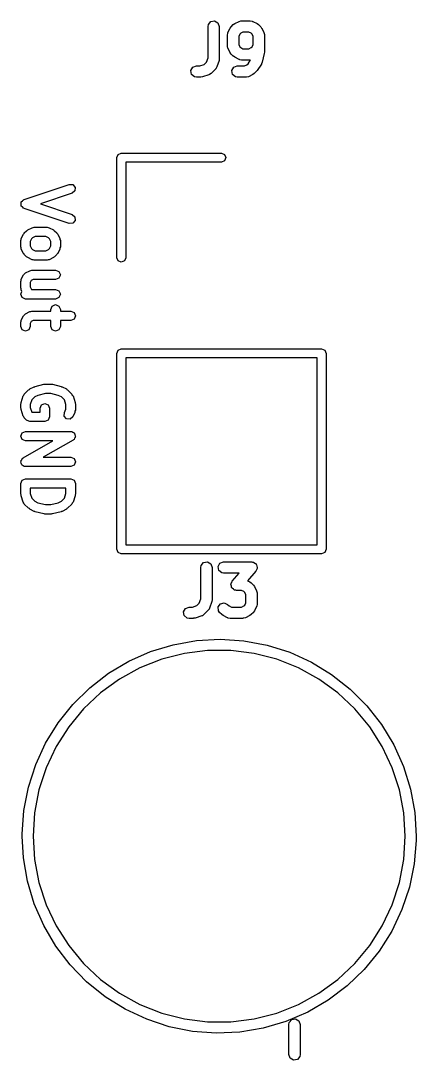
# Model space of a CAD drawing. Extents: x 83 to 117, y -104 to -70.4.
# Drawn here: x 83.37 to 88.61, y -103.97 to -90.17 of the extents above; entities that cross this region are included whole.
import ezdxf

# ---------------------------------------------------------------- set-up
doc = ezdxf.new("R2010")
doc.units = 0
doc.layers.add('BLACK', color=7, linetype='CONTINUOUS')

msp = doc.modelspace()

# ---------------------------------------------------------------- linework, layer by layer
at = {"layer": 'BLACK', "linetype": 'CONTINUOUS'}
for p, q in [((85.8512, -90.2496), (85.8557, -90.2239)), ((85.8557, -90.2239), (85.8887, -90.1846)), ((85.8887, -90.1846), (85.9392, -90.1757)), ((85.9392, -90.1757), (85.9836, -90.2013)), ((85.9836, -90.2013), (86.0012, -90.2496)), ((86.1589, -90.2537), (86.1874, -90.2251)), ((86.1874, -90.2251), (86.2058, -90.2122)), ((86.2058, -90.2122), (86.2069, -90.211)), ((86.2069, -90.211), (86.2641, -90.1825)), ((86.2641, -90.1825), (86.289, -90.175)), ((86.289, -90.175), (86.2934, -90.1761)), ((86.2934, -90.1761), (86.2976, -90.1746)), ((86.2976, -90.1746), (86.4119, -90.1746)), ((86.4119, -90.1746), (86.4375, -90.1791)), ((86.4375, -90.1791), (86.441, -90.182)), ((86.441, -90.182), (86.4454, -90.1825)), ((86.4454, -90.1825), (86.5026, -90.211)), ((86.5026, -90.211), (86.5206, -90.2244)), ((86.5206, -90.2244), (86.5221, -90.2251)), ((86.5221, -90.2251), (86.5506, -90.2537)), ((85.8512, -90.666), (85.8512, -90.2496)), ((86.0012, -90.2496), (86.0012, -90.6781)), ((86.1083, -90.3638), (86.1128, -90.3382)), ((86.1083, -90.5067), (86.1083, -90.3638)), ((86.1128, -90.3382), (86.1157, -90.3348)), ((86.1157, -90.3348), (86.1162, -90.3303)), ((86.1162, -90.3303), (86.1448, -90.2732)), ((86.1448, -90.2732), (86.1582, -90.2551)), ((86.1582, -90.2551), (86.1589, -90.2537)), ((86.2735, -90.3511), (86.2583, -90.3815)), ((86.2583, -90.3815), (86.2583, -90.489)), ((86.2849, -90.3398), (86.2735, -90.3511)), ((86.3153, -90.3246), (86.2849, -90.3398)), ((86.3942, -90.3246), (86.3153, -90.3246)), ((86.4246, -90.3398), (86.3942, -90.3246)), ((86.436, -90.3511), (86.4246, -90.3398)), ((86.4512, -90.3815), (86.436, -90.3511)), ((86.4512, -90.489), (86.4512, -90.3815)), ((86.5506, -90.2537), (86.5635, -90.272)), ((86.5635, -90.272), (86.5647, -90.2732)), ((86.5647, -90.2732), (86.5933, -90.3303)), ((86.5933, -90.3303), (86.6007, -90.3553)), ((86.6007, -90.3553), (86.5996, -90.3596)), ((86.5996, -90.3596), (86.6012, -90.3638)), ((86.6012, -90.3638), (86.6012, -90.5924)), ((86.1098, -90.5109), (86.1083, -90.5067)), ((86.1088, -90.5153), (86.1098, -90.5109)), ((86.1162, -90.5402), (86.1088, -90.5153)), ((86.2583, -90.489), (86.2735, -90.5194)), ((86.2735, -90.5194), (86.2849, -90.5308)), ((86.4246, -90.5308), (86.436, -90.5194)), ((86.436, -90.5194), (86.4512, -90.489)), ((86.1448, -90.5974), (86.1162, -90.5402)), ((86.146, -90.5985), (86.1448, -90.5974)), ((86.1589, -90.6169), (86.146, -90.5985)), ((86.1874, -90.6454), (86.1589, -90.6169)), ((86.1889, -90.6461), (86.1874, -90.6454)), ((86.2069, -90.6595), (86.1889, -90.6461)), ((86.2641, -90.6881), (86.2069, -90.6595)), ((86.2849, -90.5308), (86.3153, -90.546)), ((86.3153, -90.546), (86.3942, -90.546)), ((86.3942, -90.546), (86.4246, -90.5308)), ((86.5989, -90.6106), (86.5704, -90.7249)), ((86.6012, -90.5924), (86.5986, -90.6072)), ((86.5986, -90.6072), (86.5989, -90.6106)), ((85.6237, -90.8365), (85.6494, -90.7921)), ((85.6494, -90.7921), (85.6976, -90.7746)), ((85.6976, -90.7746), (85.7426, -90.7746)), ((85.7426, -90.7746), (85.7999, -90.7554)), ((85.7999, -90.7554), (85.832, -90.7233)), ((85.832, -90.7233), (85.8512, -90.666)), ((85.9688, -90.7876), (85.9563, -90.8105)), ((85.9973, -90.7018), (85.9688, -90.7876)), ((86.0012, -90.6781), (85.9973, -90.7002)), ((85.9973, -90.7002), (85.9973, -90.7018)), ((86.1666, -90.8365), (86.1922, -90.7921)), ((86.1922, -90.7921), (86.2405, -90.7746)), ((86.2405, -90.7746), (86.337, -90.7746)), ((86.2685, -90.6886), (86.2641, -90.6881)), ((86.2719, -90.6915), (86.2685, -90.6886)), ((86.2976, -90.696), (86.2719, -90.6915)), ((86.4119, -90.696), (86.2976, -90.696)), ((86.337, -90.7746), (86.3675, -90.7593)), ((86.3675, -90.7593), (86.3822, -90.7446)), ((86.3822, -90.7446), (86.4155, -90.6947)), ((86.4155, -90.6947), (86.4119, -90.696)), ((86.56, -90.7483), (86.5029, -90.834)), ((86.5601, -90.7479), (86.56, -90.7483)), ((86.5704, -90.7249), (86.5601, -90.7479)), ((85.6326, -90.8871), (85.6237, -90.8365)), ((85.6719, -90.92), (85.6326, -90.8871)), ((85.6976, -90.9246), (85.6719, -90.92)), ((85.7547, -90.9246), (85.6976, -90.9246)), ((85.7563, -90.924), (85.7547, -90.9246)), ((85.7785, -90.9207), (85.7563, -90.924)), ((85.8642, -90.8921), (85.7785, -90.9207)), ((85.8677, -90.8893), (85.8642, -90.8921)), ((85.8722, -90.889), (85.8677, -90.8893)), ((85.8935, -90.874), (85.8722, -90.889)), ((85.9506, -90.8169), (85.8935, -90.874)), ((85.9525, -90.8128), (85.9506, -90.8169)), ((85.9563, -90.8105), (85.9525, -90.8128)), ((86.1755, -90.8871), (86.1666, -90.8365)), ((86.2148, -90.92), (86.1755, -90.8871)), ((86.2405, -90.9246), (86.2148, -90.92)), ((86.3547, -90.9246), (86.2405, -90.9246)), ((86.359, -90.923), (86.3547, -90.9246)), ((86.3633, -90.9241), (86.359, -90.923)), ((86.3883, -90.9166), (86.3633, -90.9241)), ((86.4454, -90.8881), (86.3883, -90.9166)), ((86.4466, -90.8869), (86.4454, -90.8881)), ((86.4649, -90.874), (86.4466, -90.8869)), ((86.4935, -90.8454), (86.4649, -90.874)), ((86.495, -90.8423), (86.4935, -90.8454)), ((86.5029, -90.834), (86.495, -90.8423)), ((84.64, -91.99), (84.6576, -91.9476)), ((84.64, -93.32), (84.64, -91.99)), ((84.6576, -91.9476), (84.7, -91.93)), ((84.7, -91.93), (86.03, -91.93)), ((86.03, -91.93), (86.0724, -91.9476)), ((86.0724, -92.0324), (86.03, -92.05)), ((86.0724, -91.9476), (86.09, -91.99)), ((86.09, -91.99), (86.0724, -92.0324)), ((86.03, -92.05), (84.76, -92.05)), ((84.76, -92.05), (84.76, -93.32)), ((83.4088, -92.5464), (84.0088, -92.3464)), ((84.0088, -92.3464), (84.0565, -92.3498)), ((84.0845, -92.4337), (84.0483, -92.465)), ((84.0565, -92.3498), (84.0879, -92.3859)), ((84.0879, -92.3859), (84.0845, -92.4337)), ((83.3693, -92.5859), (83.3723, -92.5824)), ((83.3707, -92.6057), (83.3693, -92.5859)), ((83.3723, -92.5824), (83.3727, -92.5778)), ((83.3727, -92.5778), (83.3876, -92.5648)), ((83.3876, -92.5648), (83.4006, -92.5498)), ((83.4006, -92.5498), (83.4053, -92.5495)), ((83.4053, -92.5495), (83.4088, -92.5464)), ((84.0483, -92.465), (83.6262, -92.6057)), ((83.3693, -92.6255), (83.3707, -92.6057)), ((83.3723, -92.629), (83.3693, -92.6255)), ((83.3727, -92.6337), (83.3723, -92.629)), ((83.3876, -92.6466), (83.3727, -92.6337)), ((83.4006, -92.6616), (83.3876, -92.6466)), ((83.4053, -92.6619), (83.4006, -92.6616)), ((83.4088, -92.665), (83.4053, -92.6619)), ((84.0088, -92.865), (83.4088, -92.665)), ((83.6262, -92.6057), (84.0483, -92.7464)), ((84.0565, -92.8616), (84.0088, -92.865)), ((84.0483, -92.7464), (84.0845, -92.7778)), ((84.0879, -92.8255), (84.0565, -92.8616)), ((84.0845, -92.7778), (84.0879, -92.8255)), ((83.3727, -93.0635), (83.4012, -93.0063)), ((83.4012, -93.0063), (83.409, -92.9996)), ((83.409, -92.9996), (83.4129, -92.9901)), ((83.4129, -92.9901), (83.4415, -92.9615)), ((83.4415, -92.9615), (83.451, -92.9576)), ((83.451, -92.9576), (83.4578, -92.9498)), ((83.4578, -92.9498), (83.5149, -92.9212)), ((83.5149, -92.9212), (83.5294, -92.9202)), ((83.5294, -92.9202), (83.5429, -92.9146)), ((83.5429, -92.9146), (83.7143, -92.9146)), ((83.7143, -92.9146), (83.7277, -92.9202)), ((83.7277, -92.9202), (83.7422, -92.9212)), ((83.7422, -92.9212), (83.7994, -92.9498)), ((83.7994, -92.9498), (83.8061, -92.9576)), ((83.8061, -92.9576), (83.8156, -92.9615)), ((83.8156, -92.9615), (83.8442, -92.9901)), ((83.8442, -92.9901), (83.8481, -92.9996)), ((83.8481, -92.9996), (83.8559, -93.0063)), ((83.8559, -93.0063), (83.8845, -93.0635)), ((83.3661, -93.0914), (83.3716, -93.078)), ((83.3661, -93.1771), (83.3661, -93.0914)), ((83.3716, -93.078), (83.3727, -93.0635)), ((83.5085, -93.0713), (83.4911, -93.1062)), ((83.4911, -93.1062), (83.4911, -93.1624)), ((83.5227, -93.0571), (83.5085, -93.0713)), ((83.5576, -93.0396), (83.5227, -93.0571)), ((83.6995, -93.0396), (83.5576, -93.0396)), ((83.7344, -93.0571), (83.6995, -93.0396)), ((83.7486, -93.0713), (83.7344, -93.0571)), ((83.7661, -93.1062), (83.7486, -93.0713)), ((83.7661, -93.1624), (83.7661, -93.1062)), ((83.8845, -93.0635), (83.8855, -93.078)), ((83.8855, -93.078), (83.8911, -93.0914)), ((83.8911, -93.0914), (83.8911, -93.1771)), ((83.3716, -93.1906), (83.3661, -93.1771)), ((83.3727, -93.2051), (83.3716, -93.1906)), ((83.4012, -93.2622), (83.3727, -93.2051)), ((83.409, -93.269), (83.4012, -93.2622)), ((83.4129, -93.2785), (83.409, -93.269)), ((83.4415, -93.3071), (83.4129, -93.2785)), ((83.4911, -93.1624), (83.5085, -93.1973)), ((83.5085, -93.1973), (83.5227, -93.2115)), ((83.5227, -93.2115), (83.5576, -93.2289)), ((83.5576, -93.2289), (83.6995, -93.2289)), ((83.6995, -93.2289), (83.7344, -93.2115)), ((83.7344, -93.2115), (83.7486, -93.1973)), ((83.7486, -93.1973), (83.7661, -93.1624)), ((83.8442, -93.2785), (83.8156, -93.3071)), ((83.8481, -93.269), (83.8442, -93.2785)), ((83.8559, -93.2622), (83.8481, -93.269)), ((83.8845, -93.2051), (83.8559, -93.2622)), ((83.8855, -93.1906), (83.8845, -93.2051)), ((83.8911, -93.1771), (83.8855, -93.1906)), ((83.451, -93.311), (83.4415, -93.3071)), ((83.4578, -93.3188), (83.451, -93.311)), ((83.5149, -93.3473), (83.4578, -93.3188)), ((83.5294, -93.3484), (83.5149, -93.3473)), ((83.5429, -93.3539), (83.5294, -93.3484)), ((83.7143, -93.3539), (83.5429, -93.3539)), ((83.7277, -93.3484), (83.7143, -93.3539)), ((83.7422, -93.3473), (83.7277, -93.3484)), ((83.7994, -93.3188), (83.7422, -93.3473)), ((83.8061, -93.311), (83.7994, -93.3188)), ((83.8156, -93.3071), (83.8061, -93.311)), ((84.6576, -93.3624), (84.64, -93.32)), ((84.7, -93.38), (84.6576, -93.3624)), ((84.7424, -93.3624), (84.7, -93.38)), ((84.76, -93.32), (84.7424, -93.3624)), ((83.3727, -93.6063), (83.4012, -93.5492)), ((83.4012, -93.5492), (83.4162, -93.5362)), ((83.4162, -93.5362), (83.4292, -93.5212)), ((83.4292, -93.5212), (83.4863, -93.4927)), ((83.4863, -93.4927), (83.5008, -93.4916)), ((83.5008, -93.4916), (83.5143, -93.4861)), ((83.5143, -93.4861), (83.8286, -93.4861)), ((83.8286, -93.4861), (83.8728, -93.5044)), ((83.8728, -93.5044), (83.8911, -93.5486)), ((83.8911, -93.5486), (83.8728, -93.5928)), ((83.3661, -93.6343), (83.3716, -93.6208)), ((83.3661, -93.72), (83.3661, -93.6343)), ((83.3716, -93.6208), (83.3727, -93.6063)), ((83.5037, -93.6237), (83.4911, -93.649)), ((83.4911, -93.649), (83.4911, -93.7052)), ((83.529, -93.6111), (83.5037, -93.6237)), ((83.8286, -93.6111), (83.529, -93.6111)), ((83.8728, -93.5928), (83.8286, -93.6111)), ((83.3716, -93.7334), (83.3661, -93.72)), ((83.3661, -93.8057), (83.3821, -93.7669)), ((83.3844, -93.8499), (83.3661, -93.8057)), ((83.3727, -93.748), (83.3716, -93.7334)), ((83.3821, -93.7669), (83.3727, -93.748)), ((83.4911, -93.7052), (83.5085, -93.7401)), ((83.5085, -93.7401), (83.5116, -93.7432)), ((83.5116, -93.7432), (83.8286, -93.7432)), ((83.8286, -93.7432), (83.8728, -93.7615)), ((83.8728, -93.7615), (83.8911, -93.8057)), ((83.8911, -93.8057), (83.8728, -93.8499)), ((83.4286, -93.8682), (83.3844, -93.8499)), ((83.8286, -93.8682), (83.4286, -93.8682)), ((83.7661, -94.0057), (83.7844, -93.9615)), ((83.7844, -93.9615), (83.8286, -93.9432)), ((83.8728, -93.8499), (83.8286, -93.8682)), ((83.8286, -93.9432), (83.8728, -93.9615)), ((83.8728, -93.9615), (83.8911, -94.0057)), ((83.3727, -94.1492), (83.4012, -94.092)), ((83.4012, -94.092), (83.4162, -94.0791)), ((83.4162, -94.0791), (83.4292, -94.0641)), ((83.4292, -94.0641), (83.4863, -94.0355)), ((83.4863, -94.0355), (83.5008, -94.0345)), ((83.5008, -94.0345), (83.5143, -94.0289)), ((83.5143, -94.0289), (83.7661, -94.0289)), ((83.7661, -94.0289), (83.7661, -94.0057)), ((83.8911, -94.0057), (83.8911, -94.0289)), ((83.8911, -94.0289), (84.0286, -94.0289)), ((84.0286, -94.0289), (84.0728, -94.0472)), ((84.0728, -94.0472), (84.0911, -94.0914)), ((84.0911, -94.0914), (84.0728, -94.1356)), ((83.3661, -94.1771), (83.3716, -94.1637)), ((83.3661, -94.2343), (83.3661, -94.1771)), ((83.3844, -94.2785), (83.3661, -94.2343)), ((83.3716, -94.1637), (83.3727, -94.1492)), ((83.4911, -94.2343), (83.4728, -94.2785)), ((83.5037, -94.1666), (83.4911, -94.1919)), ((83.4911, -94.1919), (83.4911, -94.2343)), ((83.529, -94.1539), (83.5037, -94.1666)), ((83.7661, -94.1539), (83.529, -94.1539)), ((83.7661, -94.2343), (83.7661, -94.1539)), ((83.7844, -94.2785), (83.7661, -94.2343)), ((83.8911, -94.2343), (83.8728, -94.2785)), ((84.0286, -94.1539), (83.8911, -94.1539)), ((83.8911, -94.1539), (83.8911, -94.2343)), ((84.0728, -94.1356), (84.0286, -94.1539)), ((83.4286, -94.2968), (83.3844, -94.2785)), ((83.4728, -94.2785), (83.4286, -94.2968)), ((83.8286, -94.2968), (83.7844, -94.2785)), ((83.8728, -94.2785), (83.8286, -94.2968)), ((84.64, -94.59), (84.6576, -94.5476)), ((84.64, -97.19), (84.64, -94.59)), ((84.6576, -94.5476), (84.7, -94.53)), ((84.7, -94.53), (87.36, -94.53)), ((84.76, -94.65), (84.76, -97.13)), ((87.3, -94.65), (84.76, -94.65)), ((87.3, -97.13), (87.3, -94.65)), ((87.36, -94.53), (87.4024, -94.5476)), ((87.4024, -94.5476), (87.42, -94.59)), ((87.42, -94.59), (87.42, -97.19)), ((83.4129, -95.1301), (83.4701, -95.0729)), ((83.4701, -95.0729), (83.4796, -95.069)), ((83.4796, -95.069), (83.4863, -95.0612)), ((83.4863, -95.0612), (83.5435, -95.0327)), ((83.5435, -95.0327), (83.5506, -95.0322)), ((83.5506, -95.0322), (83.5563, -95.0279)), ((83.5563, -95.0279), (83.6706, -94.9994)), ((83.6706, -94.9994), (83.6784, -95.0005)), ((83.6784, -95.0005), (83.6857, -94.9975)), ((83.6857, -94.9975), (83.7714, -94.9975)), ((83.7714, -94.9975), (83.7787, -95.0005)), ((83.7787, -95.0005), (83.7866, -94.9994)), ((83.7866, -94.9994), (83.9009, -95.0279)), ((83.9009, -95.0279), (83.9066, -95.0322)), ((83.9066, -95.0322), (83.9137, -95.0327)), ((83.9137, -95.0327), (83.9708, -95.0612)), ((83.9708, -95.0612), (83.9775, -95.069)), ((83.9775, -95.069), (83.9871, -95.0729)), ((83.9871, -95.0729), (84.0442, -95.1301)), ((83.3693, -95.2402), (83.3978, -95.1545)), ((83.3978, -95.1545), (83.4074, -95.1435)), ((83.4074, -95.1435), (83.4129, -95.1301)), ((83.5118, -95.208), (83.4911, -95.2701)), ((83.5513, -95.1685), (83.5118, -95.208)), ((83.5932, -95.1475), (83.5513, -95.1685)), ((83.6934, -95.1225), (83.5932, -95.1475)), ((83.7637, -95.1225), (83.6934, -95.1225)), ((83.8639, -95.1475), (83.7637, -95.1225)), ((83.9058, -95.1685), (83.8639, -95.1475)), ((83.9454, -95.208), (83.9058, -95.1685)), ((83.9661, -95.2701), (83.9454, -95.208)), ((84.0442, -95.1301), (84.0498, -95.1435)), ((84.0498, -95.1435), (84.0593, -95.1545)), ((84.0593, -95.1545), (84.0879, -95.2402)), ((83.3661, -95.26), (83.37, -95.2505)), ((83.3661, -95.3171), (83.3661, -95.26)), ((83.37, -95.3266), (83.3661, -95.3171)), ((83.37, -95.2505), (83.3693, -95.2402)), ((83.3693, -95.3369), (83.37, -95.3266)), ((83.3978, -95.4226), (83.3693, -95.3369)), ((83.4911, -95.2701), (83.4911, -95.307)), ((83.4911, -95.307), (83.5117, -95.3689)), ((83.6232, -95.3171), (83.6415, -95.2729)), ((83.6232, -95.3689), (83.6232, -95.3171)), ((83.6415, -95.2729), (83.6857, -95.2546)), ((83.6857, -95.2546), (83.7299, -95.2729)), ((83.7299, -95.2729), (83.7482, -95.3171)), ((83.7482, -95.3171), (83.7482, -95.4314)), ((83.9441, -95.3749), (83.9661, -95.331)), ((83.9661, -95.331), (83.9661, -95.2701)), ((84.0911, -95.3457), (84.0855, -95.3592)), ((84.0879, -95.2402), (84.0871, -95.2505)), ((84.0871, -95.2505), (84.0911, -95.26)), ((84.0911, -95.26), (84.0911, -95.3457)), ((83.4074, -95.4336), (83.3978, -95.4226)), ((83.4129, -95.4471), (83.4074, -95.4336)), ((83.4415, -95.4756), (83.4129, -95.4471)), ((83.4728, -95.4886), (83.4415, -95.4756)), ((83.4857, -95.4939), (83.4728, -95.4886)), ((83.5117, -95.3689), (83.6232, -95.3689)), ((83.7299, -95.4756), (83.6857, -95.4939)), ((83.7482, -95.4314), (83.7299, -95.4756)), ((83.9407, -95.4226), (83.9441, -95.3749)), ((83.972, -95.4588), (83.9407, -95.4226)), ((84.0198, -95.4621), (83.972, -95.4588)), ((84.0559, -95.4308), (84.0198, -95.4621)), ((84.0845, -95.3737), (84.0559, -95.4308)), ((84.0855, -95.3592), (84.0845, -95.3737)), ((83.3844, -95.6444), (83.4286, -95.6261)), ((83.4286, -95.6261), (84.0286, -95.6261)), ((83.6857, -95.4939), (83.4857, -95.4939)), ((84.0286, -95.6261), (84.0365, -95.6294)), ((84.0365, -95.6294), (84.045, -95.6283)), ((84.045, -95.6283), (84.0578, -95.6382)), ((83.3661, -95.6886), (83.3844, -95.6444)), ((83.3844, -95.7328), (83.3661, -95.6886)), ((83.4286, -95.7511), (83.3844, -95.7328)), ((83.3976, -95.9772), (83.7932, -95.7511)), ((83.7932, -95.7511), (83.4286, -95.7511)), ((84.0596, -95.7428), (83.6639, -95.9689)), ((84.0578, -95.6382), (84.0728, -95.6444)), ((84.0648, -95.736), (84.0596, -95.7428)), ((84.0728, -95.7328), (84.0648, -95.736)), ((84.0728, -95.6444), (84.076, -95.6523)), ((84.079, -95.7178), (84.0728, -95.7328)), ((84.076, -95.6523), (84.0828, -95.6576)), ((84.0889, -95.705), (84.079, -95.7178)), ((84.0828, -95.6576), (84.0849, -95.6736)), ((84.0849, -95.6736), (84.0911, -95.6886)), ((84.0911, -95.6886), (84.0878, -95.6965)), ((84.0878, -95.6965), (84.0889, -95.705)), ((83.3661, -96.0314), (83.3694, -96.0235)), ((83.3723, -96.0464), (83.3661, -96.0314)), ((83.3683, -96.015), (83.3782, -96.0022)), ((83.3694, -96.0235), (83.3683, -96.015)), ((83.3782, -96.0022), (83.3844, -95.9872)), ((83.3844, -95.9872), (83.3923, -95.9839)), ((83.3923, -95.9839), (83.3976, -95.9772)), ((83.6639, -95.9689), (84.0286, -95.9689)), ((84.0286, -95.9689), (84.0728, -95.9872)), ((84.0728, -95.9872), (84.0911, -96.0314)), ((84.0911, -96.0314), (84.0728, -96.0756)), ((83.3743, -96.0624), (83.3723, -96.0464)), ((83.3811, -96.0677), (83.3743, -96.0624)), ((83.3844, -96.0756), (83.3811, -96.0677)), ((83.3993, -96.0818), (83.3844, -96.0756)), ((83.4121, -96.0917), (83.3993, -96.0818)), ((83.4206, -96.0906), (83.4121, -96.0917)), ((83.4286, -96.0939), (83.4206, -96.0906)), ((84.0286, -96.0939), (83.4286, -96.0939)), ((84.0728, -96.0756), (84.0286, -96.0939)), ((83.3661, -96.3171), (83.3844, -96.2729)), ((83.3661, -96.46), (83.3661, -96.3171)), ((83.3844, -96.2729), (83.4286, -96.2546)), ((83.4286, -96.2546), (84.0286, -96.2546)), ((84.0286, -96.2546), (84.0728, -96.2729)), ((84.0728, -96.2729), (84.0911, -96.3171)), ((84.0911, -96.3171), (84.0911, -96.46)), ((83.4911, -96.3796), (83.4911, -96.4499)), ((83.9661, -96.3796), (83.4911, -96.3796)), ((83.4911, -96.4499), (83.5118, -96.512)), ((83.9454, -96.512), (83.9661, -96.4499)), ((83.9661, -96.4499), (83.9661, -96.3796)), ((83.37, -96.4695), (83.3661, -96.46)), ((83.3693, -96.4798), (83.37, -96.4695)), ((83.3978, -96.5655), (83.3693, -96.4798)), ((83.4074, -96.5765), (83.3978, -96.5655)), ((83.4129, -96.5899), (83.4074, -96.5765)), ((83.4701, -96.6471), (83.4129, -96.5899)), ((83.5118, -96.512), (83.5513, -96.5515)), ((83.5513, -96.5515), (83.5932, -96.5725)), ((83.5932, -96.5725), (83.6934, -96.5975)), ((83.7637, -96.5975), (83.8639, -96.5725)), ((83.8639, -96.5725), (83.9058, -96.5515)), ((83.9058, -96.5515), (83.9454, -96.512)), ((84.0442, -96.5899), (83.9871, -96.6471)), ((84.0498, -96.5765), (84.0442, -96.5899)), ((84.0593, -96.5655), (84.0498, -96.5765)), ((84.0879, -96.4798), (84.0593, -96.5655)), ((84.0911, -96.46), (84.0871, -96.4695)), ((84.0871, -96.4695), (84.0879, -96.4798)), ((83.4796, -96.651), (83.4701, -96.6471)), ((83.4863, -96.6588), (83.4796, -96.651)), ((83.5435, -96.6873), (83.4863, -96.6588)), ((83.5506, -96.6878), (83.5435, -96.6873)), ((83.5563, -96.6921), (83.5506, -96.6878)), ((83.6706, -96.7206), (83.5563, -96.6921)), ((83.6784, -96.7195), (83.6706, -96.7206)), ((83.6857, -96.7225), (83.6784, -96.7195)), ((83.7714, -96.7225), (83.6857, -96.7225)), ((83.6934, -96.5975), (83.7637, -96.5975)), ((83.7787, -96.7195), (83.7714, -96.7225)), ((83.7866, -96.7206), (83.7787, -96.7195)), ((83.9009, -96.6921), (83.7866, -96.7206)), ((83.9066, -96.6878), (83.9009, -96.6921)), ((83.9137, -96.6873), (83.9066, -96.6878)), ((83.9708, -96.6588), (83.9137, -96.6873)), ((83.9775, -96.651), (83.9708, -96.6588)), ((83.9871, -96.6471), (83.9775, -96.651)), ((84.76, -97.13), (87.3, -97.13)), ((84.6576, -97.2324), (84.64, -97.19)), ((84.7, -97.25), (84.6576, -97.2324)), ((87.36, -97.25), (84.7, -97.25)), ((87.4024, -97.2324), (87.36, -97.25)), ((87.42, -97.19), (87.4024, -97.2324)), ((85.755, -97.4331), (85.7595, -97.4075)), ((85.7595, -97.4075), (85.7925, -97.3682)), ((85.7925, -97.3682), (85.843, -97.3593)), ((85.843, -97.3593), (85.8875, -97.3849)), ((85.8875, -97.3849), (85.905, -97.4331)), ((85.9847, -97.4201), (86.0104, -97.3757)), ((85.9936, -97.4706), (85.9847, -97.4201)), ((86.0104, -97.3757), (86.0586, -97.3581)), ((86.0586, -97.3581), (86.43, -97.3581)), ((86.43, -97.3581), (86.4411, -97.3601)), ((86.4411, -97.3601), (86.4445, -97.3595)), ((86.4445, -97.3595), (86.4472, -97.3612)), ((86.4472, -97.3612), (86.4557, -97.3626)), ((86.4557, -97.3626), (86.4711, -97.3756)), ((86.4711, -97.3756), (86.4884, -97.3861)), ((86.4884, -97.3861), (86.4904, -97.3918)), ((86.4904, -97.3918), (86.495, -97.3956)), ((86.495, -97.3956), (86.4985, -97.4155)), ((86.4985, -97.4155), (86.505, -97.4347)), ((85.755, -97.8495), (85.755, -97.4331)), ((85.905, -97.4331), (85.905, -97.8617)), ((86.0329, -97.5036), (85.9936, -97.4706)), ((86.0586, -97.5081), (86.0329, -97.5036)), ((86.2647, -97.5081), (86.0586, -97.5081)), ((86.1736, -97.6123), (86.2647, -97.5081)), ((86.4864, -97.4825), (86.3765, -97.6082)), ((86.4937, -97.4637), (86.4864, -97.4825)), ((86.5039, -97.4461), (86.4937, -97.4637)), ((86.505, -97.4347), (86.5028, -97.4402)), ((86.5028, -97.4402), (86.5039, -97.4461)), ((86.155, -97.6601), (86.1572, -97.6546)), ((86.1615, -97.6793), (86.155, -97.6601)), ((86.1561, -97.6487), (86.1662, -97.6312)), ((86.1572, -97.6546), (86.1561, -97.6487)), ((86.165, -97.6992), (86.1615, -97.6793)), ((86.1696, -97.703), (86.165, -97.6992)), ((86.1662, -97.6312), (86.1736, -97.6123)), ((86.3765, -97.6082), (86.4064, -97.6232)), ((86.4064, -97.6232), (86.4244, -97.6365)), ((86.4244, -97.6365), (86.4259, -97.6372)), ((86.4259, -97.6372), (86.4545, -97.6658)), ((86.4545, -97.6658), (86.4673, -97.6842)), ((86.4673, -97.6842), (86.4685, -97.6853)), ((86.4685, -97.6853), (86.4971, -97.7424)), ((86.1716, -97.7087), (86.1696, -97.703)), ((86.1889, -97.7192), (86.1716, -97.7087)), ((86.2043, -97.7322), (86.1889, -97.7192)), ((86.2128, -97.7337), (86.2043, -97.7322)), ((86.2155, -97.7353), (86.2128, -97.7337)), ((86.2189, -97.7347), (86.2155, -97.7353)), ((86.23, -97.7367), (86.2189, -97.7347)), ((86.298, -97.7367), (86.23, -97.7367)), ((86.3284, -97.7519), (86.298, -97.7367)), ((86.3398, -97.7633), (86.3284, -97.7519)), ((86.355, -97.7937), (86.3398, -97.7633)), ((86.355, -97.9011), (86.355, -97.7937)), ((86.4971, -97.7424), (86.5045, -97.7674)), ((86.5045, -97.7674), (86.5035, -97.7718)), ((86.5035, -97.7718), (86.505, -97.776)), ((86.505, -97.776), (86.505, -97.9188)), ((85.5276, -98.0201), (85.5532, -97.9757)), ((85.5532, -97.9757), (85.6014, -97.9581)), ((85.6014, -97.9581), (85.6464, -97.9581)), ((85.6464, -97.9581), (85.7038, -97.939)), ((85.7038, -97.939), (85.7359, -97.9069)), ((85.7359, -97.9069), (85.755, -97.8495)), ((85.8726, -97.9711), (85.8602, -97.994)), ((85.9012, -97.8854), (85.8726, -97.9711)), ((85.905, -97.8617), (85.9011, -97.8838)), ((85.9011, -97.8838), (85.9012, -97.8854)), ((85.9861, -97.9566), (86.0156, -97.9145)), ((85.9906, -98.0077), (85.9861, -97.9566)), ((86.0156, -97.9145), (86.0651, -97.9013)), ((86.0651, -97.9013), (86.1116, -97.9229)), ((86.1116, -97.9229), (86.1316, -97.9429)), ((86.1316, -97.9429), (86.162, -97.9581)), ((86.162, -97.9581), (86.298, -97.9581)), ((86.298, -97.9581), (86.3284, -97.9429)), ((86.3284, -97.9429), (86.3398, -97.9315)), ((86.3398, -97.9315), (86.355, -97.9011)), ((86.4971, -97.9524), (86.4685, -98.0095)), ((86.4976, -97.9479), (86.4971, -97.9524)), ((86.5005, -97.9445), (86.4976, -97.9479)), ((86.505, -97.9188), (86.5005, -97.9445)), ((85.5365, -98.0706), (85.5276, -98.0201)), ((85.5758, -98.1036), (85.5365, -98.0706)), ((85.6014, -98.1081), (85.5758, -98.1036)), ((85.6586, -98.1081), (85.6014, -98.1081)), ((85.6601, -98.1076), (85.6586, -98.1081)), ((85.6823, -98.1043), (85.6601, -98.1076)), ((85.768, -98.0757), (85.6823, -98.1043)), ((85.7715, -98.0729), (85.768, -98.0757)), ((85.776, -98.0725), (85.7715, -98.0729)), ((85.7973, -98.0576), (85.776, -98.0725)), ((85.8545, -98.0004), (85.7973, -98.0576)), ((85.8564, -97.9964), (85.8545, -98.0004)), ((85.8602, -97.994), (85.8564, -97.9964)), ((86.0055, -98.029), (85.9906, -98.0077)), ((86.0341, -98.0576), (86.0055, -98.029)), ((86.0356, -98.0583), (86.0341, -98.0576)), ((86.0536, -98.0716), (86.0356, -98.0583)), ((86.1107, -98.1002), (86.0536, -98.0716)), ((86.1152, -98.1007), (86.1107, -98.1002)), ((86.1186, -98.1036), (86.1152, -98.1007)), ((86.1443, -98.1081), (86.1186, -98.1036)), ((86.3157, -98.1081), (86.1443, -98.1081)), ((86.3199, -98.1066), (86.3157, -98.1081)), ((86.3243, -98.1076), (86.3199, -98.1066)), ((86.3493, -98.1002), (86.3243, -98.1076)), ((86.4064, -98.0716), (86.3493, -98.1002)), ((86.4075, -98.0704), (86.4064, -98.0716)), ((86.4259, -98.0576), (86.4075, -98.0704)), ((86.4545, -98.029), (86.4259, -98.0576)), ((86.4552, -98.0275), (86.4545, -98.029)), ((86.4685, -98.0095), (86.4552, -98.0275)), ((85.6994, -98.4023), (86.0137, -98.385)), ((86.0137, -98.385), (86.3277, -98.4056)), ((85.0885, -98.549), (85.3895, -98.4573)), ((85.3895, -98.4573), (85.6994, -98.4023)), ((86.3277, -98.4056), (86.6371, -98.4638)), ((86.6371, -98.4638), (86.9371, -98.5587)), ((84.8006, -98.6763), (85.0885, -98.549)), ((85.2368, -98.651), (84.9484, -98.7652)), ((85.5372, -98.5739), (85.2368, -98.651)), ((85.8449, -98.535), (85.5372, -98.5739)), ((86.1551, -98.535), (85.8449, -98.535)), ((86.4628, -98.5739), (86.1551, -98.535)), ((86.7632, -98.651), (86.4628, -98.5739)), ((87.0516, -98.7652), (86.7632, -98.651)), ((86.9371, -98.5587), (87.2236, -98.689)), ((84.5302, -98.8372), (84.8006, -98.6763)), ((84.9484, -98.7652), (84.6766, -98.9146)), ((87.3234, -98.9146), (87.0516, -98.7652)), ((87.2236, -98.689), (87.4924, -98.8527)), ((84.281, -99.0294), (84.5302, -98.8372)), ((84.6766, -98.9146), (84.4256, -99.0969)), ((87.5744, -99.0969), (87.3234, -98.9146)), ((87.4924, -98.8527), (87.7396, -99.0475)), ((84.0567, -99.2502), (84.281, -99.0294)), ((87.7396, -99.0475), (87.9615, -99.2707)), ((84.4256, -99.0969), (84.1995, -99.3093)), ((87.8005, -99.3093), (87.5744, -99.0969)), ((83.8605, -99.4964), (84.0567, -99.2502)), ((84.1995, -99.3093), (84.0018, -99.5482)), ((87.9982, -99.5482), (87.8005, -99.3093)), ((87.9615, -99.2707), (88.1551, -99.5188)), ((83.6954, -99.7643), (83.8605, -99.4964)), ((84.0018, -99.5482), (83.8356, -99.8101)), ((88.1644, -99.8101), (87.9982, -99.5482)), ((88.1551, -99.5188), (88.3174, -99.7885)), ((83.5636, -100.05), (83.6954, -99.7643)), ((83.8356, -99.8101), (83.7036, -100.091)), ((88.2964, -100.091), (88.1644, -99.8101)), ((88.3174, -99.7885), (88.4462, -100.076)), ((83.4672, -100.35), (83.5636, -100.05)), ((83.7036, -100.091), (83.6077, -100.386)), ((88.3923, -100.386), (88.2964, -100.091)), ((88.4462, -100.076), (88.5395, -100.376)), ((83.4074, -100.659), (83.4672, -100.35)), ((83.6077, -100.386), (83.5496, -100.69)), ((88.4504, -100.69), (88.3923, -100.386)), ((88.5395, -100.376), (88.5961, -100.686)), ((83.3851, -100.973), (83.4074, -100.659)), ((83.5496, -100.69), (83.5301, -101)), ((88.4699, -101), (88.4504, -100.69)), ((88.5961, -100.686), (88.615, -101)), ((83.3865, -101), (83.3851, -100.973)), ((83.4008, -101.287), (83.3865, -101)), ((83.5301, -101), (83.5496, -101.31)), ((88.4504, -101.31), (88.4699, -101)), ((88.615, -101), (88.6144, -101.055)), ((88.6144, -101.055), (88.5889, -101.368)), ((83.4541, -101.597), (83.4008, -101.287)), ((83.5496, -101.31), (83.6077, -101.614)), ((88.3923, -101.614), (88.4504, -101.31)), ((88.5889, -101.368), (88.5259, -101.677)), ((83.5443, -101.899), (83.4541, -101.597)), ((83.6077, -101.614), (83.7036, -101.909)), ((88.2964, -101.909), (88.3923, -101.614)), ((88.5259, -101.677), (88.4263, -101.975)), ((83.67, -102.187), (83.5443, -101.899)), ((83.7036, -101.909), (83.8356, -102.19)), ((88.1644, -102.19), (88.2964, -101.909)), ((88.4263, -101.975), (88.2915, -102.26)), ((83.8295, -102.459), (83.67, -102.187)), ((83.8356, -102.19), (84.0018, -102.452)), ((87.9982, -102.452), (88.1644, -102.19)), ((88.2915, -102.26), (88.1236, -102.526)), ((84.0205, -102.709), (83.8295, -102.459)), ((84.0018, -102.452), (84.1995, -102.691)), ((87.8005, -102.691), (87.9982, -102.452)), ((88.1236, -102.526), (87.9249, -102.77)), ((84.2401, -102.934), (84.0205, -102.709)), ((84.1995, -102.691), (84.4256, -102.903)), ((87.5744, -102.903), (87.8005, -102.691)), ((87.9249, -102.77), (87.6983, -102.988)), ((84.4852, -103.132), (84.2401, -102.934)), ((84.4256, -102.903), (84.6766, -103.085)), ((87.3234, -103.085), (87.5744, -102.903)), ((87.6983, -102.988), (87.4471, -103.178)), ((84.7522, -103.298), (84.4852, -103.132)), ((84.6766, -103.085), (84.9484, -103.235)), ((87.0516, -103.235), (87.3234, -103.085)), ((87.4471, -103.178), (87.175, -103.336)), ((85.0374, -103.431), (84.7522, -103.298)), ((84.9484, -103.235), (85.2368, -103.349)), ((85.2368, -103.349), (85.5372, -103.426)), ((86.4628, -103.426), (86.7632, -103.349)), ((86.7632, -103.349), (87.0516, -103.235)), ((87.175, -103.336), (86.8858, -103.46)), ((85.3364, -103.529), (85.0374, -103.431)), ((85.5372, -103.426), (85.8449, -103.465)), ((85.8449, -103.465), (86.1551, -103.465)), ((86.1551, -103.465), (86.4628, -103.426)), ((86.8858, -103.46), (86.5838, -103.549)), ((86.925, -103.5), (86.9295, -103.474)), ((86.9295, -103.474), (86.9625, -103.435)), ((86.9625, -103.435), (87.013, -103.426)), ((87.013, -103.426), (87.0575, -103.452)), ((87.0575, -103.452), (87.075, -103.5)), ((85.6451, -103.591), (85.3364, -103.529)), ((85.9589, -103.615), (85.6451, -103.591)), ((86.2733, -103.601), (85.9589, -103.615)), ((86.5838, -103.549), (86.2733, -103.601)), ((86.925, -103.9), (86.925, -103.5)), ((87.075, -103.5), (87.075, -103.9)), ((86.9425, -103.948), (86.925, -103.9)), ((87.075, -103.9), (87.0705, -103.926)), ((86.987, -103.974), (86.9425, -103.948)), ((87.0375, -103.965), (86.987, -103.974)), ((87.0705, -103.926), (87.0375, -103.965))]:
    msp.add_line(p, q, dxfattribs=at)

doc.saveas('drawing.dxf')
